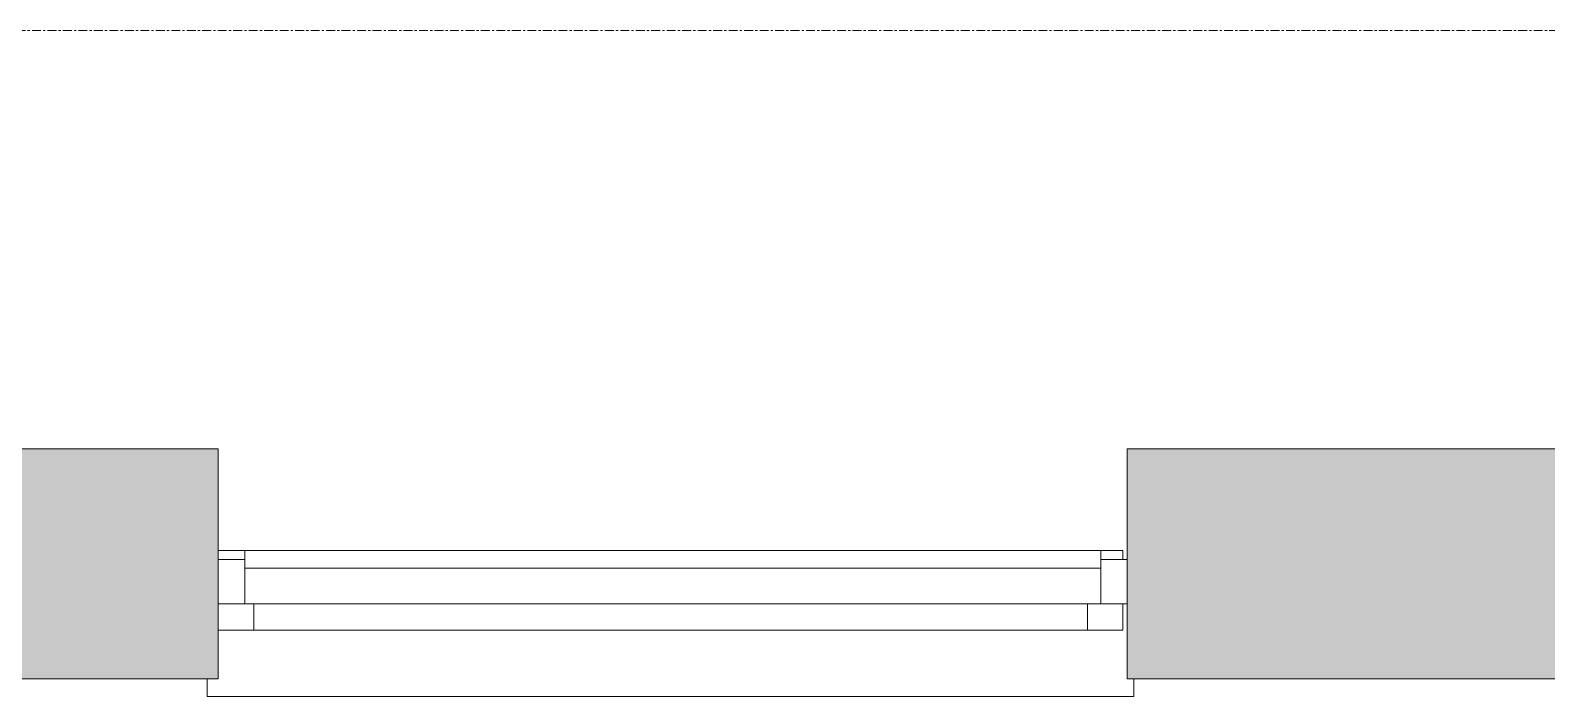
# Model space of a CAD drawing. Header units: inches. Extents: x 29752 to 31446, y 4278 to 5722.
# Drawn here: x 31255.8 to 31341.5, y 4305.7 to 4343.3 of the extents above; entities that cross this region are included whole.
import ezdxf

# ---------------------------------------------------------------- set-up
doc = ezdxf.new("R2010")
doc.units = ezdxf.units.IN
doc.header["$MEASUREMENT"] = 0
doc.linetypes.add('Grid Line 1_2_', pattern=[0.875, 0.5, -0.125, 0.125, -0.125])
for name, color, linetype, lineweight in [('1900 Duke Street_2nd Flr_LINKED_dwg', 8, 'Continuous', 9), ('A-GLAZ-CURT', 52, 'Continuous', 9), ('A-GLAZ-CWMG', 51, 'Continuous', 9), ('A-WALL', 113, 'Continuous', 13), ('A-WALL-PATT', 111, 'Continuous', 13), ('AE-GLAZING', 7, 'Continuous', 9), ('AE-SILL', 7, 'Continuous', 9), ('S-GRID', 1, 'Continuous', 9)]:
    doc.layers.add(name, color=color, linetype=linetype, lineweight=lineweight)

# ---------------------------------------------------------------- blocks, each defined once
blk = doc.blocks.new('1900 Duke Street_2nd Flr_LINKED_dwg-5565117-FIRST FLOOR POWER _ SIGNAL')
at = {"layer": 'AE-GLAZING'}
for p, q in [((2169.375, -64.875), (2167.875, -64.875)), ((2167.875, -69.375), (2169.875, -69.375))]:
    blk.add_line(p, q, dxfattribs=at)
at = {"layer": 'AE-GLAZING', "flags": 128}
for points in [[(2219, -65.375), (2219, -64.875), (2217.75, -64.875)], [(2169.875, -67.875), (2169.875, -69.375), (2217, -69.375), (2217, -67.875)], [(2217, -69.375), (2219, -69.375), (2219, -67.875)]]:
    blk.add_lwpolyline(points, dxfattribs=at)
at = {"layer": 'AE-SILL', "flags": 128}
blk.add_lwpolyline([(2219.625, -72.125), (2219.625, -73.125), (2167.25, -73.125), (2167.25, -72.125)], dxfattribs=at)
blk = doc.blocks.new('System Panel - Glazed-6343431-FIRST FLOOR POWER _ SIGNAL')
at = {"layer": 'A-GLAZ-CURT', "lineweight": 13}
for p, q in [((24.1875, 1.75), (-24.1875, 1.75)), ((-24.1875, 1.75), (-24.1875, 0.75)), ((24.1875, 0.75), (24.1875, 1.75)), ((-24.1875, 0.75), (24.1875, 0.75))]:
    blk.add_line(p, q, dxfattribs=at)
blk = doc.blocks.new('Rectangular Mullion - 1_5_ x 2_5_ rectangular-6343406-FIRST FLOOR POWER _ SIGNAL')
at = {"layer": 'A-GLAZ-CWMG', "lineweight": 20}
for p, q in [((0, 1.25), (-1.5, 1.25)), ((-1.5, 1.25), (-1.5, -1.25)), ((0, -1.25), (0, 1.25)), ((-1.5, -1.25), (0, -1.25))]:
    blk.add_line(p, q, dxfattribs=at)
blk = doc.blocks.new('Rectangular Mullion - 1_5_ x 2_5_ rectangular-6343405-FIRST FLOOR POWER _ SIGNAL')
at = {"layer": 'A-GLAZ-CWMG', "lineweight": 20}
for p, q in [((-1.5, 1.25), (0, 1.25)), ((-1.5, -1.25), (-1.5, 1.25)), ((0, 1.25), (0, -1.25)), ((0, -1.25), (-1.5, -1.25))]:
    blk.add_line(p, q, dxfattribs=at)
blk = doc.blocks.new('Rectangular Mullion - 1_5_ x 2_5_ rectangular-6343396-FIRST FLOOR POWER _ SIGNAL')
at = {"layer": 'A-GLAZ-CWMG'}
blk.add_line((31316.3, 4310.936), (31267.925, 4310.936), dxfattribs=at)

msp = doc.modelspace()

# ---------------------------------------------------------------- hatches: boundary and pattern name
at = {"layer": 'A-WALL-PATT', "lineweight": 9}
for points in [[(31266.425, 4306.686), (31266.425, 4319.686), (31238.175, 4319.686), (31238.175, 4306.686), (31265.8, 4306.686)], [(31343.675, 4306.686), (31361.8, 4306.686), (31361.8, 4319.686), (31317.8, 4319.686), (31317.8, 4306.686), (31331.234, 4306.686)]]:
    msp.add_hatch(color=7, dxfattribs=at).paths.add_polyline_path(points, flags=0)

# ---------------------------------------------------------------- linework, layer by layer
at = {"layer": 'A-WALL', "color": 8, "lineweight": 20}
for p, q in [((31266.425, 4319.686), (31238.175, 4319.686)), ((31266.425, 4306.686), (31266.425, 4319.686)), ((31343.675, 4319.686), (31317.8, 4319.686)), ((31317.8, 4319.686), (31317.8, 4306.686)), ((31238.175, 4306.686), (31266.425, 4306.686)), ((31317.8, 4306.686), (31361.8, 4306.686))]:
    msp.add_line(p, q, dxfattribs=at)
at = {"layer": 'S-GRID', "linetype": 'Grid Line 1_2_'}
msp.add_line((31446.272, 4343.327), (29775.662, 4343.327), dxfattribs=at)

# ---------------------------------------------------------------- block references
at = {"layer": '1900 Duke Street_2nd Flr_LINKED_dwg', "color": 7}
msp.add_blockref('1900 Duke Street_2nd Flr_LINKED_dwg-5565117-FIRST FLOOR POWER _ SIGNAL', (29098.55, 4378.811), dxfattribs=at)
at = {"layer": 'A-GLAZ-CURT'}
msp.add_blockref('System Panel - Glazed-6343431-FIRST FLOOR POWER _ SIGNAL', (31292.112, 4312.186), dxfattribs=at)
at = {"layer": 'A-GLAZ-CWMG', "rotation": 180}
msp.add_blockref('Rectangular Mullion - 1_5_ x 2_5_ rectangular-6343406-FIRST FLOOR POWER _ SIGNAL', (31266.425, 4312.186), dxfattribs=at)
at = {"layer": 'A-GLAZ-CWMG', "extrusion": (0, 0, -1), "rotation": 180}
msp.add_blockref('Rectangular Mullion - 1_5_ x 2_5_ rectangular-6343405-FIRST FLOOR POWER _ SIGNAL', (-31317.8, 4312.186), dxfattribs=at)
at = {"layer": 'A-GLAZ-CWMG'}
msp.add_blockref('Rectangular Mullion - 1_5_ x 2_5_ rectangular-6343396-FIRST FLOOR POWER _ SIGNAL', (0, 0), dxfattribs=at)

doc.saveas('drawing.dxf')
